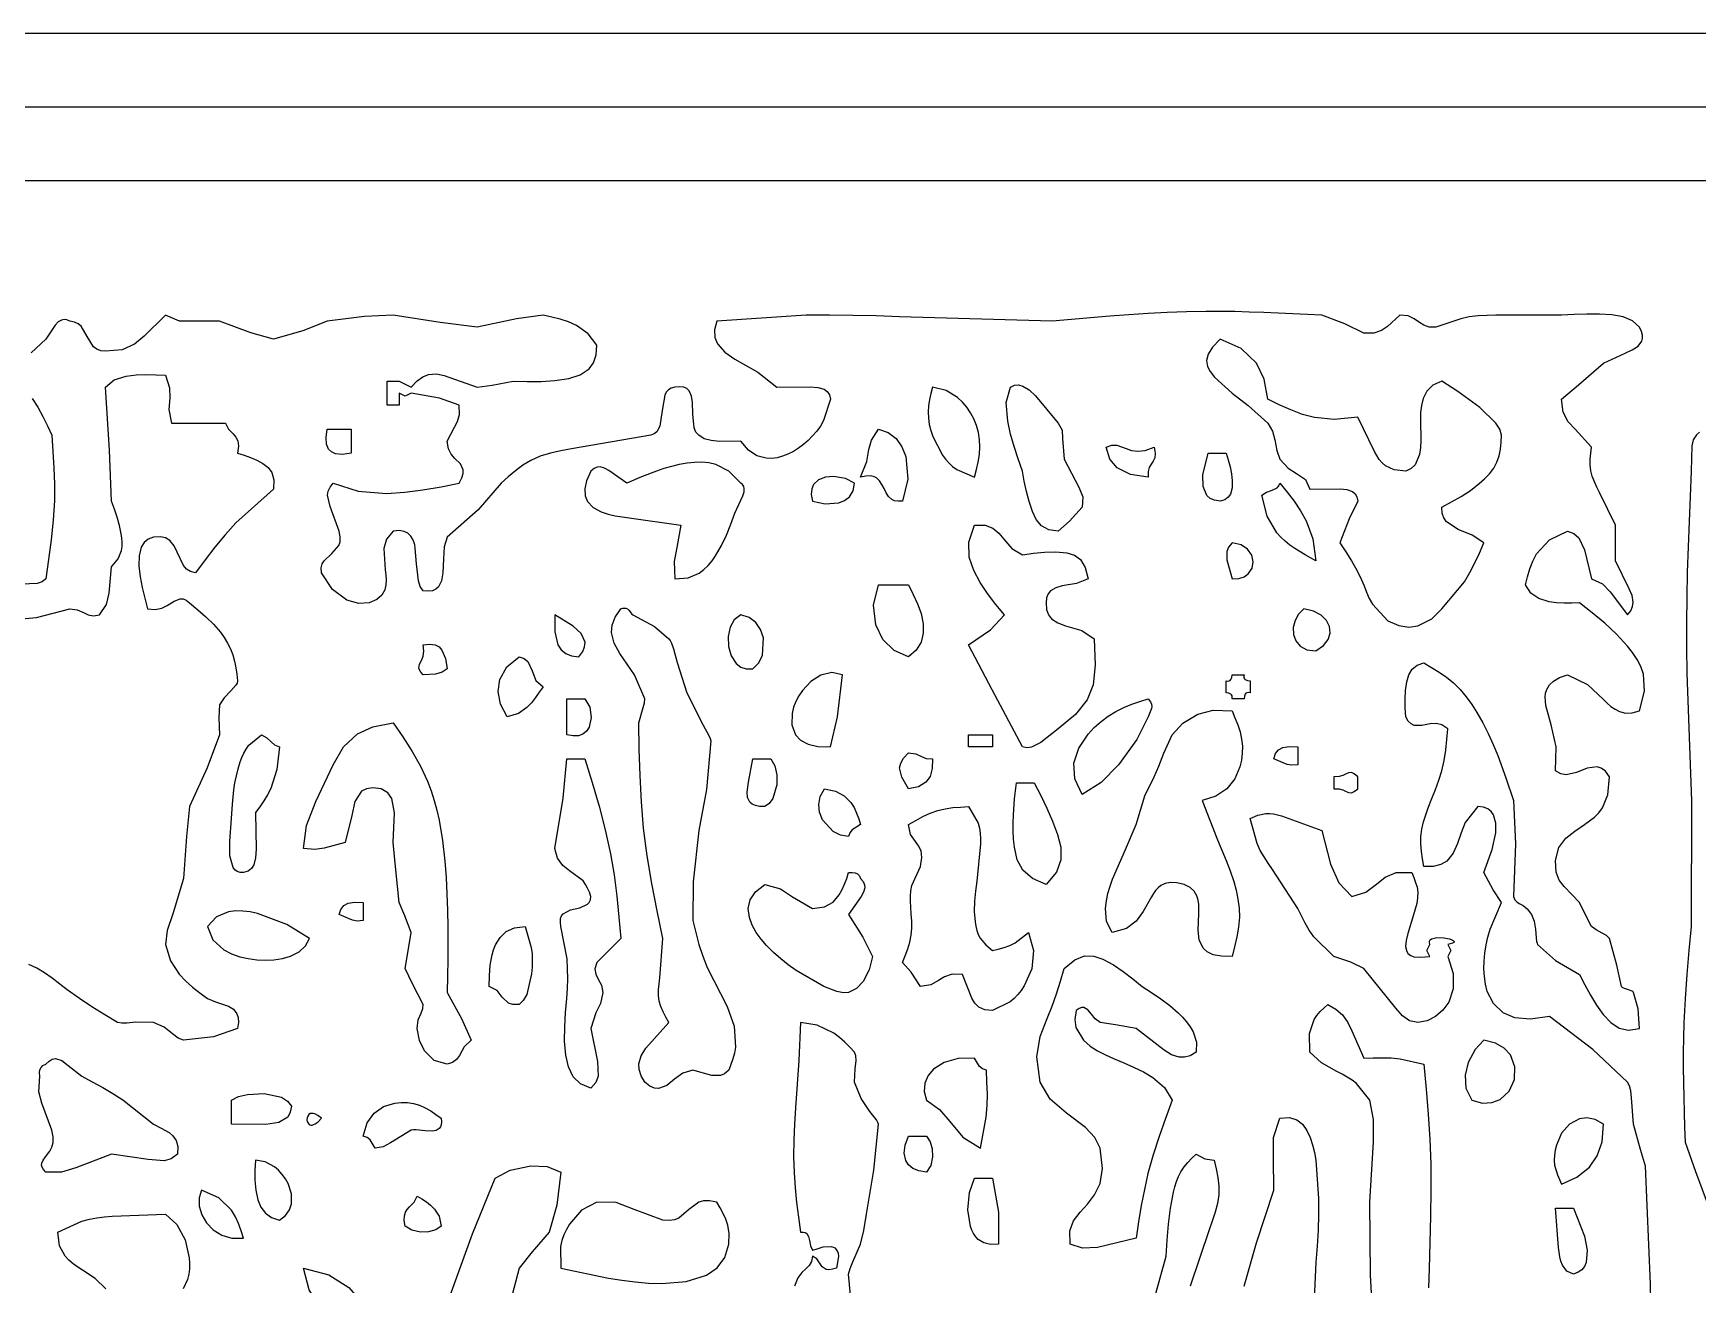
# Model space of a CAD drawing. Extents: x -1323 to 1705, y -706 to 926.
# Drawn here: x 418.83 to 463.99, y 36.72 to 70.67 of the extents above; entities that cross this region are included whole.
import ezdxf

# ---------------------------------------------------------------- set-up
doc = ezdxf.new("R2010")
doc.units = 0
doc.layers.add('CAMADA_1', color=7, linetype='CONTINUOUS')

msp = doc.modelspace()

# ---------------------------------------------------------------- linework, layer by layer
at = {"layer": 'CAMADA_1'}
for points in [[(375.5961, 70.6705), (505.5961, 70.6705), (505.5961, 18.6705), (375.5961, 18.6705), (375.5961, 70.6705)], [(503.5961, 20.6704), (503.5961, 68.6705), (377.596, 68.6705), (377.596, 20.6704), (503.5961, 20.6704)], [(501.5961, 22.6705), (501.5961, 66.6704), (379.596, 66.6704), (379.596, 22.6705), (501.5961, 22.6705)], [(454.2836, 56.8425), (454.4439, 56.6014), (454.5985, 56.357), (454.7419, 56.106), (454.8683, 55.8453), (454.9382, 55.6758), (455.0067, 55.5058), (455.0815, 55.3403), (455.1701, 55.184), (455.5842, 54.7291), (455.8865, 54.6018), (456.1581, 54.5631), (456.3992, 54.595), (456.7766, 54.7891), (457.047, 55.0542), (457.6599, 55.7926), (457.8114, 56.0418), (457.9456, 56.3024), (458.0681, 56.5706), (458.1849, 56.8425), (457.8732, 57.0589), (457.4918, 57.2058), (457.1724, 57.4148), (457.1026, 57.521), (457.0592, 57.6538), (457.047, 57.8178), (457.3111, 57.9591), (457.5715, 58.1073), (457.8246, 58.2696), (458.0668, 58.4529), (458.2112, 58.5819), (458.3433, 58.7223), (458.4568, 58.8743), (458.5452, 59.0384), (458.6036, 59.2106), (458.6393, 59.3916), (458.6598, 59.5786), (458.6727, 59.7685), (458.6209, 59.9278), (458.5155, 60.0939), (458.0811, 60.5204), (457.4874, 60.9491), (457.047, 61.2315), (456.8066, 61.1237), (456.6431, 60.9625), (456.5424, 60.7582), (456.4949, 60.5743), (456.4722, 60.3847), (456.4668, 60.1919), (456.4718, 59.998), (456.4797, 59.8077), (456.4829, 59.6188), (456.4739, 59.4311), (456.445, 59.2449), (456.3261, 58.963), (456.219, 58.8617), (456.0719, 58.7931), (455.7594, 58.8262), (455.5247, 58.937), (455.4328, 59.0174), (455.3531, 59.1111), (455.2827, 59.2139), (455.2185, 59.3217), (454.7713, 60.2561), (454.1316, 60.1936), (453.5928, 60.2455), (453.2671, 60.3327), (452.9506, 60.4519), (452.6402, 60.5925), (452.3329, 60.7437), (452.2321, 61.2867), (452.0221, 61.7204), (451.6055, 62.1231), (451.0324, 62.3694), (450.8296, 62.1535), (450.709, 61.9645), (450.6643, 61.7939), (450.689, 61.6326), (450.7634, 61.4916), (450.8823, 61.3451), (451.3574, 60.9064), (451.797, 60.5712), (452.3329, 60.0937), (452.4553, 59.8773), (452.5192, 59.6424), (452.5715, 59.353), (452.658, 59.1182), (452.8811, 58.8731), (453.1076, 58.7235), (453.3479, 58.5631), (453.4707, 58.3054), (454.2917, 58.3135), (454.4735, 58.292), (454.6219, 58.2373), (454.6966, 58.1764), (454.7476, 58.092), (454.7713, 57.9803), (454.5385, 57.4978), (454.2836, 56.8425)], [(444.3673, 58.6306), (444.4206, 58.8343), (444.4673, 59.0385), (444.501, 59.2437), (444.5152, 59.4503), (444.5061, 59.6447), (444.4751, 59.838), (444.423, 60.0278), (444.3507, 60.2112), (444.2654, 60.3747), (444.1633, 60.5277), (444.0448, 60.6674), (443.91, 60.7913), (443.5975, 60.9756), (443.2295, 61.069), (443.1877, 60.9024), (443.1509, 60.7356), (443.124, 60.568), (443.1118, 60.3994), (443.1182, 60.2292), (443.1425, 60.0595), (443.1824, 59.8919), (443.2359, 59.7282), (443.5009, 59.2247), (443.5847, 59.1156), (443.6767, 59.0134), (443.7772, 58.9208), (443.8862, 58.8404), (444.3673, 58.6306)], [(445.3428, 61.069), (445.4532, 61.122), (445.5657, 61.1303), (445.6793, 61.1001), (445.8508, 60.9958), (446.021, 60.839), (446.6434, 60.0937), (446.7445, 59.9057), (446.7583, 59.674), (446.8056, 59.1182), (447.2, 58.3547), (447.3131, 58.0925), (447.2934, 57.8178), (446.9482, 57.4348), (446.6434, 57.1675), (446.3822, 57.1964), (446.1869, 57.3048), (446.0446, 57.4776), (445.9418, 57.7004), (445.853, 57.9675), (445.7816, 58.2399), (445.7218, 58.5156), (445.6678, 58.7931), (445.5551, 59.1248), (445.4478, 59.4589), (445.3511, 59.7976), (445.2702, 60.1432), (445.2281, 60.6551), (445.3428, 61.069)], [(427.4612, 59.9309), (427.4612, 59.2809), (427.2232, 59.2467), (427.0358, 59.2632), (426.9241, 59.3116), (426.8437, 59.3914), (426.7886, 59.5269), (426.7777, 59.7068), (426.8111, 59.9309), (427.4612, 59.9309)], [(441.2787, 58.6306), (441.4473, 59.0518), (441.5009, 59.3801), (441.5745, 59.6331), (441.7665, 59.9309), (442.0297, 59.843), (442.2403, 59.6792), (442.3983, 59.4551), (442.5044, 59.1865), (442.5621, 58.5784), (442.4166, 57.9803), (442.2989, 57.9744), (442.2029, 57.9901), (442.1255, 58.0243), (442.0363, 58.1027), (441.9699, 58.2039), (441.915, 58.3168), (441.8599, 58.4301), (441.794, 58.5323), (441.7068, 58.6115), (441.6304, 58.6468), (441.5357, 58.664), (441.4196, 58.6597), (441.2787, 58.6306)], [(449.0817, 58.6306), (448.6058, 58.7008), (448.2377, 58.8788), (448.0422, 59.1124), (447.9439, 59.4434), (448.0965, 59.4964), (448.2311, 59.494), (448.4881, 59.4039), (448.6313, 59.3561), (448.7981, 59.3335), (448.9988, 59.3557), (449.244, 59.4434), (449.2738, 59.2771), (449.2603, 59.1542), (449.2188, 59.0592), (449.1645, 58.9769), (449.1106, 58.8876), (449.0773, 58.7781), (449.0817, 58.6306)], [(451.0324, 57.9803), (450.8823, 58.0007), (450.7649, 58.0522), (450.6769, 58.1302), (450.571, 58.3793), (450.5639, 58.6884), (450.7073, 59.2809), (451.1951, 59.2809), (451.2516, 59.0951), (451.3024, 58.9084), (451.342, 58.7202), (451.3647, 58.5297), (451.3607, 58.3365), (451.3126, 58.1707), (451.2495, 58.0827), (451.1575, 58.0177), (451.0324, 57.9803)], [(438.0275, 58.4681), (437.7084, 58.7896), (437.3543, 58.9701), (437.1637, 59.0136), (436.9681, 59.0308), (436.7704, 59.0266), (436.5734, 59.0059), (436.36, 58.9692), (436.1502, 58.9203), (435.9435, 58.8609), (435.7395, 58.7928), (435.3372, 58.6374), (434.939, 58.4681), (434.4514, 58.8098), (434.3323, 58.8768), (434.2121, 58.9063), (434.1308, 58.8977), (434.0481, 58.8615), (433.9636, 58.7931), (433.8457, 58.5314), (433.7948, 58.3091), (433.8042, 58.1228), (433.8675, 57.9686), (434.022, 57.8087), (434.2433, 57.6903), (434.4274, 57.6279), (434.6168, 57.5827), (434.8096, 57.5489), (435.0038, 57.521), (436.402, 57.33), (436.296, 56.7207), (436.2205, 56.3409), (436.2393, 55.867), (436.5978, 55.894), (436.896, 56.0231), (437.0263, 56.1212), (437.1432, 56.2352), (437.2483, 56.3613), (437.343, 56.4957), (437.5033, 56.7712), (437.638, 57.0591), (437.7557, 57.3551), (437.8648, 57.6552), (438.0866, 58.1224), (438.1169, 58.2268), (438.1221, 58.321), (438.1079, 58.3768), (438.0771, 58.426), (438.0275, 58.4681)], [(439.9783, 57.9803), (440.3202, 57.9066), (440.6848, 57.9286), (440.8471, 57.9916), (440.9806, 58.0982), (441.0742, 58.2549), (441.116, 58.4681), (440.8673, 58.5957), (440.5453, 58.6469), (440.3298, 58.6277), (440.1415, 58.558), (440.0043, 58.4313), (439.9528, 58.3118), (439.9418, 58.1622), (439.9783, 57.9803)], [(452.658, 58.4681), (452.8527, 58.2236), (453.0405, 57.9748), (453.2143, 57.7175), (453.367, 57.4473), (453.5535, 56.9543), (453.6334, 56.3547), (453.3422, 56.5175), (453.0617, 56.6915), (452.929, 56.7863), (452.803, 56.8882), (452.6851, 56.9985), (452.5767, 57.1187), (452.3115, 57.5688), (452.1702, 58.1428), (452.2959, 58.2205), (452.4474, 58.2721), (452.5823, 58.3404), (452.6302, 58.3942), (452.658, 58.4681)], [(445.6678, 51.3154), (444.8483, 52.8625), (444.2049, 54.0788), (444.8011, 54.484), (445.1801, 54.8916), (444.9471, 55.1771), (444.7244, 55.4685), (444.5222, 55.7717), (444.3509, 56.0926), (444.2253, 56.459), (444.2171, 56.8679), (444.3673, 57.33), (444.6551, 57.322), (444.8693, 57.2403), (445.0326, 57.1077), (445.168, 56.9472), (445.3795, 56.6939), (445.6678, 56.5173), (445.9704, 56.5621), (446.2725, 56.5948), (446.5739, 56.6031), (446.874, 56.5748), (447.0797, 56.5163), (447.2456, 56.3913), (447.3714, 56.1811), (447.4561, 55.867), (447.1328, 55.7431), (446.7497, 55.6792), (446.5758, 55.6296), (446.4352, 55.5468), (446.368, 55.4651), (446.3273, 55.3568), (446.3183, 55.2169), (446.3275, 55.0364), (446.3759, 54.8952), (446.4573, 54.7869), (446.627, 54.6723), (446.8351, 54.5957), (447.2795, 54.4713), (447.6185, 54.2413), (447.647, 53.5255), (447.5863, 52.9933), (447.4297, 52.5875), (447.1132, 52.1938), (446.6434, 51.8029), (446.1719, 51.4261), (445.916, 51.301), (445.79, 51.2862), (445.6678, 51.3154)], [(451.3574, 56.8425), (451.2639, 56.7289), (451.2161, 56.6154), (451.2193, 56.3833), (451.3574, 55.867), (451.5388, 55.8792), (451.6853, 55.9268), (451.7974, 56.0029), (451.9024, 56.1553), (451.9334, 56.3334), (451.8924, 56.5142), (451.7813, 56.6746), (451.6024, 56.7917), (451.3574, 56.8425)], [(442.5793, 53.7537), (442.188, 53.9241), (441.8872, 54.2245), (441.6943, 54.6183), (441.6291, 55.1522), (441.7665, 55.7044), (442.5793, 55.7044), (442.7098, 55.4487), (442.8276, 55.1901), (442.92, 54.9257), (442.9742, 54.6526), (442.9773, 54.392), (442.92, 54.1495), (442.791, 53.934), (442.5793, 53.7537)], [(433.6385, 53.7537), (433.7402, 53.8966), (433.7926, 54.028), (433.8023, 54.149), (433.6995, 54.3871), (433.4822, 54.5845), (432.9881, 54.8916), (432.9796, 54.4362), (433.0677, 54.0772), (433.1562, 53.9421), (433.2786, 53.841), (433.4383, 53.7771), (433.6385, 53.7537)], [(436.7271, 42.5371), (436.4528, 42.4632), (436.2266, 42.2965), (436.0179, 42.1258), (435.7959, 42.0402), (435.6851, 42.0528), (435.5628, 42.1074), (435.4265, 42.212), (435.3221, 42.3899), (435.2707, 42.5567), (435.2648, 42.7134), (435.3261, 42.9319), (435.4496, 43.1335), (436.0769, 43.8377), (435.9948, 43.9783), (435.9193, 44.1204), (435.8571, 44.2652), (435.815, 44.4143), (435.7972, 44.5681), (435.7987, 44.7257), (435.8122, 44.8855), (435.8304, 45.0459), (435.9142, 46.1134), (435.7608, 46.8589), (435.6167, 47.6055), (435.4912, 48.354), (435.3934, 49.1057), (435.3323, 49.8175), (435.2959, 50.5321), (435.2759, 51.2484), (435.2641, 51.9656), (435.3773, 52.3777), (435.4185, 52.5094), (435.4265, 52.6158), (435.1458, 53.2646), (434.7432, 53.8407), (434.5902, 54.1232), (434.5197, 54.4138), (434.5371, 54.6163), (434.6189, 54.8289), (434.7763, 55.0542), (434.8283, 55.072), (434.8726, 55.0783), (434.9104, 55.0749), (434.9568, 55.0555), (434.9932, 55.0238), (435.0548, 54.9384), (435.0771, 54.9104), (435.1014, 54.8916), (435.689, 54.573), (436.0769, 54.2413), (436.1114, 54.1927), (436.1456, 54.1212), (436.2002, 53.9683), (436.307, 53.5988), (436.5647, 52.7785), (437.0065, 51.8999), (437.1603, 51.62), (437.1966, 51.5392), (437.2148, 51.4779), (437.0976, 50.1572), (436.8898, 49.0395), (436.7334, 47.6487), (436.7271, 46.6011), (436.807, 46.275), (436.8939, 45.9519), (436.9947, 45.6346), (437.1165, 45.3261), (437.6624, 44.2703), (437.8525, 43.7325), (437.8884, 43.1651), (437.8593, 43.005), (437.8154, 42.8476), (437.7615, 42.6919), (437.7026, 42.5371), (437.589, 42.4436), (437.4753, 42.3958), (437.2434, 42.3989), (436.7271, 42.5371)], [(438.3526, 53.4285), (438.5177, 53.5938), (438.6194, 53.8021), (438.6417, 54.2722), (438.5669, 54.4956), (438.4381, 54.6861), (438.2576, 54.8244), (438.0275, 54.8916), (437.8511, 54.7621), (437.7372, 54.555), (437.686, 54.3013), (437.6967, 54.0322), (437.7691, 53.7793), (437.9028, 53.5734), (438.0259, 53.4779), (438.1758, 53.4265), (438.3526, 53.4285)], [(453.6334, 53.9163), (453.8394, 54.0579), (453.9674, 54.2221), (454.0209, 54.3977), (454.0041, 54.5734), (453.9205, 54.7382), (453.7741, 54.8806), (453.5687, 54.9897), (453.308, 55.0542), (453.1627, 54.9152), (453.0659, 54.7425), (453.0198, 54.5522), (453.0268, 54.361), (453.0894, 54.1853), (453.2098, 54.0416), (453.3904, 53.9465), (453.6334, 53.9163)], [(429.4118, 53.2661), (429.3496, 53.3372), (429.3125, 53.3979), (429.2966, 53.451), (429.3162, 53.558), (429.3738, 53.6755), (429.4095, 53.7766), (429.4269, 53.9078), (429.4118, 54.0788), (429.5941, 54.0984), (429.7357, 54.0774), (429.8425, 54.0216), (429.9206, 53.9371), (430.0137, 53.7051), (430.0623, 53.4285), (429.9227, 53.3404), (429.749, 53.2867), (429.4118, 53.2661)], [(431.6879, 52.1282), (431.5126, 52.4659), (431.4498, 52.8096), (431.4957, 53.1397), (431.6843, 53.4853), (432.0129, 53.7537), (432.1522, 53.7102), (432.2492, 53.6244), (432.3681, 53.3775), (432.4718, 53.1156), (432.663, 52.941), (432.5629, 52.7925), (432.4589, 52.6473), (432.3469, 52.5085), (432.2231, 52.3794), (431.9943, 52.2149), (431.6879, 52.1282)], [(440.4659, 51.3154), (440.6566, 52.1262), (440.791, 53.2661), (440.4967, 53.3298), (440.2048, 53.2607), (439.9332, 53.0868), (439.7001, 52.8366), (439.6051, 52.695), (439.5253, 52.5441), (439.4634, 52.3855), (439.4219, 52.2208), (439.413, 51.9122), (439.5148, 51.6408), (439.6532, 51.4946), (439.8543, 51.386), (440.1235, 51.3235), (440.4659, 51.3154)], [(451.1951, 53.1035), (451.2414, 53.0979), (451.2774, 53.1023), (451.3047, 53.1156), (451.3246, 53.1364), (451.3476, 53.1945), (451.3574, 53.2661), (451.6825, 53.2661), (451.6769, 53.2197), (451.6814, 53.1836), (451.6947, 53.1563), (451.7155, 53.1364), (451.7737, 53.1134), (451.8452, 53.1035), (451.8452, 52.7785), (451.7989, 52.7841), (451.7628, 52.7796), (451.7355, 52.7662), (451.7156, 52.7455), (451.6925, 52.6872), (451.6825, 52.6158), (451.3574, 52.6158), (451.363, 52.662), (451.3585, 52.6983), (451.3452, 52.7256), (451.3245, 52.7455), (451.2663, 52.7686), (451.1951, 52.7785), (451.1951, 53.1035)], [(433.3135, 51.6404), (433.3135, 52.6158), (433.8008, 52.6158), (433.9304, 52.3877), (433.9714, 52.1078), (433.9119, 51.8416), (433.8407, 51.734), (433.7397, 51.6544), (433.6237, 51.6135), (433.482, 51.607), (433.3135, 51.6404)], [(449.0817, 52.6158), (449.1426, 52.5361), (449.1748, 52.4696), (449.1835, 52.4107), (449.1739, 52.3539), (449.0817, 52.1282), (448.7782, 51.5151), (448.2806, 50.8275), (447.8041, 50.3482), (447.2934, 50.0149), (447.0892, 50.4444), (447.0685, 50.8702), (447.2006, 51.2793), (447.455, 51.6585), (447.621, 51.8386), (447.8031, 52.0026), (447.9993, 52.1487), (448.2076, 52.2752), (448.4179, 52.3778), (448.6353, 52.4655), (448.8573, 52.5431), (449.0817, 52.6158)], [(430.0623, 42.6998), (429.7071, 42.8035), (429.444, 43.0658), (429.3107, 43.3496), (429.2495, 43.675), (429.2779, 43.9046), (429.3545, 44.0898), (429.405, 44.2135), (429.4118, 44.3254), (429.1183, 44.8796), (428.9241, 45.3005), (429.0117, 45.8365), (429.0868, 46.2761), (428.9103, 46.7303), (428.7617, 47.0889), (428.6653, 47.9711), (428.599, 48.7144), (428.6334, 49.5196), (428.5604, 49.9107), (428.4511, 50.0651), (428.2739, 50.1773), (428.0467, 50.2013), (427.8696, 50.1753), (427.7355, 50.1063), (427.5543, 49.8303), (427.4746, 49.4528), (427.2984, 48.7144), (426.7221, 48.5627), (426.4703, 48.5282), (426.1606, 48.5517), (426.2479, 49.18), (426.499, 49.8303), (426.9734, 50.8276), (427.2481, 51.3151), (427.631, 51.6687), (428.0478, 51.8557), (428.599, 51.9656), (428.8592, 51.5799), (429.1086, 51.1895), (429.3365, 50.7899), (429.5321, 50.3765), (429.6301, 50.1203), (429.714, 49.8583), (429.7851, 49.5915), (429.8448, 49.3206), (429.9353, 48.7705), (429.9965, 48.2148), (430.0311, 47.767), (430.0552, 47.3202), (430.0702, 46.8741), (430.0776, 46.4286), (430.0791, 45.9836), (430.076, 45.539), (430.0699, 45.0946), (430.0623, 44.6504), (430.4482, 43.944), (430.7124, 43.3499), (430.5278, 43.1702), (430.3938, 42.9402), (430.3127, 42.8306), (430.2066, 42.7461), (430.0623, 42.6998)], [(450.0568, 47.5764), (449.8552, 47.626), (449.6864, 47.6352), (449.5456, 47.6089), (449.4282, 47.5519), (449.3501, 47.4898), (449.2821, 47.4158), (449.222, 47.3335), (449.1681, 47.2467), (448.9465, 46.8437), (448.757, 46.5863), (448.4896, 46.3839), (448.1062, 46.2761), (447.9549, 46.5746), (447.924, 46.9263), (447.9474, 47.1309), (447.9898, 47.3313), (448.0471, 47.5279), (448.1155, 47.7209), (448.4649, 48.5246), (448.7567, 49.202), (448.9953, 49.9849), (449.244, 50.5026), (449.3685, 50.7896), (449.5077, 51.1434), (449.7318, 51.6404), (450.0197, 51.9582), (450.4308, 52.2027), (450.8487, 52.3032), (451.3574, 52.2907), (451.4376, 52.1016), (451.5117, 51.911), (451.5737, 51.7174), (451.6175, 51.5194), (451.6373, 51.3323), (451.6365, 51.1432), (451.615, 50.955), (451.5728, 50.7708), (451.4343, 50.4449), (451.2172, 50.1725), (450.921, 49.9697), (450.5446, 49.8523), (450.9595, 48.7896), (451.0778, 48.5103), (451.1952, 48.2306), (451.3057, 47.9478), (451.4034, 47.6593), (451.4687, 47.421), (451.5182, 47.179), (451.5482, 46.9351), (451.5553, 46.6911), (451.5342, 46.4229), (451.4888, 46.1564), (451.4271, 45.8908), (451.3574, 45.6258), (451.0707, 45.6307), (450.8494, 45.6728), (450.6853, 45.7477), (450.5702, 45.8504), (450.4649, 46.0733), (450.4366, 46.34), (450.455, 46.7948), (450.4577, 46.9161), (450.4527, 47.0369), (450.4355, 47.1551), (450.4011, 47.2686), (450.3294, 47.3958), (450.2174, 47.5), (450.0568, 47.5764)], [(424.86, 49.5273), (424.8777, 48.5344), (424.8641, 48.3041), (424.8127, 48.1117), (424.7499, 48.0119), (424.6588, 47.9404), (424.5351, 47.9016), (424.4424, 47.9056), (424.3657, 47.9314), (424.3036, 47.9772), (424.2546, 48.0405), (424.1693, 48.3529), (424.1673, 48.7547), (424.21, 49.3646), (424.2365, 49.7557), (424.2762, 50.1447), (424.3051, 50.3377), (424.3423, 50.5294), (424.3894, 50.7194), (424.448, 50.9075), (424.493, 51.0273), (424.5455, 51.1434), (424.6076, 51.2531), (424.6813, 51.3536), (425.0227, 51.6404), (425.1697, 51.5598), (425.2837, 51.4462), (425.3811, 51.3648), (425.5105, 51.3154), (425.4453, 50.6977), (425.2796, 50.1807), (425.1896, 50.0094), (425.0868, 49.8449), (424.9755, 49.685), (424.86, 49.5273)], [(444.2049, 51.3154), (444.2049, 51.6404), (444.855, 51.6404), (444.855, 51.3154), (444.2049, 51.3154)], [(442.5793, 51.1528), (442.7785, 51.1246), (442.9302, 51.0487), (443.0585, 50.9981), (443.2295, 50.9901), (443.2246, 50.7221), (443.1638, 50.5098), (443.0492, 50.3513), (442.8482, 50.2303), (442.5793, 50.1773), (442.4012, 50.493), (442.3388, 50.7461), (442.3671, 50.8727), (442.4452, 51.0055), (442.5793, 51.1528)], [(452.4952, 50.9901), (452.5378, 51.1298), (452.6197, 51.2301), (452.7381, 51.2937), (452.9207, 51.3257), (453.1458, 51.3154), (453.1458, 50.8276), (452.979, 50.8126), (452.8496, 50.835), (452.7427, 50.88), (452.4952, 50.9901)], [(432.9881, 48.5517), (433.2084, 49.9175), (433.3135, 50.9901), (433.8008, 50.9901), (433.9973, 50.3487), (434.1846, 49.7055), (434.3534, 49.0587), (434.4945, 48.4065), (434.5891, 47.8379), (434.663, 47.2653), (434.7231, 46.69), (434.7763, 46.1134), (434.4151, 45.7463), (434.1263, 45.4632), (434.0728, 45.2901), (434.097, 45.1439), (434.1637, 45.0092), (434.2495, 44.8446), (434.2886, 44.6504), (434.2255, 44.3462), (434.0993, 44.0916), (433.9636, 43.675), (434.1367, 42.7797), (434.1632, 42.3795), (434.1004, 42.2038), (433.9636, 42.0493), (433.6783, 42.1655), (433.4785, 42.3628), (433.3505, 42.6277), (433.2807, 42.9464), (433.2482, 43.3295), (433.2506, 43.7145), (433.2763, 44.1007), (433.3135, 44.4877), (433.3262, 44.7563), (433.3338, 45.0243), (433.3315, 45.2915), (433.3142, 45.5573), (433.1508, 46.4386), (433.134, 46.557), (433.1402, 46.6523), (433.1665, 46.7277), (433.2098, 46.786), (433.4119, 46.8887), (433.6589, 46.9464), (433.8699, 47.0402), (433.9181, 47.0936), (433.9503, 47.163), (433.9636, 47.2514), (433.9211, 47.3665), (433.8743, 47.4779), (433.8187, 47.5819), (433.7501, 47.675), (433.3842, 47.9463), (433.1997, 48.0957), (433.0579, 48.2878), (432.9881, 48.5517)], [(438.6777, 49.6898), (438.5367, 49.6951), (438.4244, 49.7186), (438.3379, 49.7588), (438.2749, 49.8136), (438.2138, 49.9342), (438.198, 50.0833), (438.2341, 50.3554), (438.3526, 50.9901), (438.8404, 50.9901), (438.9523, 50.7985), (439.0065, 50.549), (439.0046, 50.2777), (438.8999, 49.9077), (438.8031, 49.7722), (438.6777, 49.6898)], [(454.7713, 50.1773), (454.7713, 50.5026), (454.6688, 50.5797), (454.5958, 50.6147), (454.516, 50.6102), (454.4364, 50.5675), (454.3642, 50.5345), (454.263, 50.5095), (454.1209, 50.5026), (454.1209, 50.1773), (454.263, 50.1704), (454.3642, 50.1455), (454.4364, 50.1124), (454.516, 50.0697), (454.5958, 50.0652), (454.6688, 50.1002), (454.7713, 50.1773)], [(440.3032, 50.1773), (440.6026, 50.1126), (440.838, 49.9839), (441.0186, 49.8003), (441.1046, 49.6634), (441.1726, 49.5157), (441.2287, 49.3607), (441.2787, 49.202), (441.0541, 49.0625), (440.9913, 48.9823), (440.9538, 48.877), (440.7356, 48.9178), (440.5389, 49.0148), (440.2455, 49.3348), (440.1663, 49.5362), (440.1436, 49.7511), (440.1864, 49.9683), (440.3032, 50.1773)], [(446.3183, 47.5764), (445.9406, 47.737), (445.6851, 47.9632), (445.53, 48.2484), (445.4537, 48.5866), (445.4302, 48.8045), (445.4186, 49.0229), (445.4174, 49.2418), (445.4247, 49.461), (445.4583, 49.9002), (445.5055, 50.3401), (445.9928, 50.3401), (446.1662, 49.9941), (446.3333, 49.6455), (446.4878, 49.2916), (446.6233, 48.9297), (446.7131, 48.5877), (446.7131, 48.2487), (446.5919, 47.9118), (446.3183, 47.5764)], [(444.855, 44.1628), (444.647, 44.1783), (444.4918, 44.2464), (444.378, 44.3562), (444.2947, 44.4964), (444.0422, 45.1383), (443.7616, 45.1458), (443.5581, 45.076), (443.391, 44.97), (443.1845, 44.8545), (442.9044, 44.8128), (442.6549, 45.2007), (442.4166, 45.4632), (442.4907, 45.6457), (442.5588, 45.8289), (442.6146, 46.0138), (442.652, 46.2011), (442.6671, 46.3898), (442.6654, 46.5811), (442.6541, 46.7743), (442.6406, 46.9691), (442.6335, 47.1161), (442.6332, 47.2623), (442.644, 47.4063), (442.6698, 47.5468), (442.9044, 48.0641), (442.944, 48.3086), (442.9203, 48.4898), (442.8542, 48.6286), (442.7662, 48.7454), (442.6339, 48.9348), (442.5793, 49.202), (442.7737, 49.3153), (442.9701, 49.4219), (443.1704, 49.5151), (443.3767, 49.5881), (443.5776, 49.6344), (443.7838, 49.6628), (443.9935, 49.6793), (444.2049, 49.6898), (444.4654, 49.2449), (444.5023, 49.1094), (444.5225, 48.9685), (444.5301, 48.8245), (444.5293, 48.6796), (444.4312, 47.6706), (444.3963, 47.397), (444.3707, 47.122), (444.3634, 46.8454), (444.3836, 46.5671), (444.4031, 46.4485), (444.4315, 46.3324), (444.4714, 46.2217), (444.5251, 46.119), (444.674, 45.9428), (444.855, 45.7883), (445.0163, 45.8256), (445.1746, 45.8683), (445.3271, 45.9219), (445.4708, 45.9919), (445.8305, 46.2761), (445.9721, 45.7881), (445.9218, 45.288), (445.7183, 44.8252), (445.6375, 44.7034), (445.5468, 44.5889), (445.4459, 44.4847), (445.3345, 44.3939), (444.855, 44.1628)], [(456.397, 43.8377), (456.1722, 43.8804), (455.9791, 44.0141), (455.8001, 44.2192), (454.9337, 45.3005), (454.5804, 45.4667), (454.1209, 45.6258), (453.5787, 46.1598), (453.4534, 46.3383), (453.3427, 46.528), (453.2418, 46.7252), (453.1458, 46.9262), (452.4529, 47.9812), (452.3375, 48.1523), (452.226, 48.3253), (452.1238, 48.5025), (452.0362, 48.686), (451.8452, 49.3646), (452.0557, 49.4563), (452.2702, 49.5079), (452.3774, 49.5079), (452.4857, 49.4932), (452.5942, 49.4683), (452.7023, 49.4374), (453.7958, 49.0395), (454.028, 48.1273), (454.2556, 47.6266), (454.6086, 47.2514), (454.9905, 47.3702), (455.2742, 47.5871), (455.5122, 47.774), (455.8119, 47.8991), (456.2342, 47.9016), (456.2896, 47.7688), (456.339, 47.6356), (456.3766, 47.5014), (456.3964, 47.3658), (456.3929, 47.2135), (456.3675, 47.0603), (456.3275, 46.9073), (456.2803, 46.7559), (456.1236, 46.2469), (456.0805, 46.0584), (456.0681, 45.8948), (456.0977, 45.7618), (456.1401, 45.6996), (456.204, 45.6516), (456.2916, 45.619), (456.4731, 45.6016), (456.7219, 45.6258), (456.6406, 45.7883), (456.7219, 45.9508), (456.7105, 46), (456.7152, 46.041), (456.7346, 46.0742), (456.7661, 46.1002), (456.9149, 46.1403), (457.1023, 46.1347), (457.2557, 46.1034), (457.3224, 46.0789), (457.3537, 46.0618), (457.3745, 46.0439), (457.3801, 46.0353), (457.3827, 46.0267), (457.3823, 46.0183), (457.3786, 46.0099), (457.3716, 46.0017), (457.3575, 45.9914), (457.3373, 45.9815), (457.2097, 45.9508), (457.2911, 45.7883), (457.2097, 45.6258), (457.361, 45.166), (457.3606, 44.7468), (457.2364, 44.3862), (457.0786, 44.1651), (456.8782, 43.9949), (456.6471, 43.8832), (456.397, 43.8377)], [(438.6777, 47.5764), (439.1077, 47.4601), (439.4329, 47.2391), (439.9783, 46.9262), (440.2981, 46.9705), (440.5318, 47.101), (440.6996, 47.2974), (440.78, 47.4395), (440.846, 47.5893), (440.9023, 47.7442), (440.9538, 47.9016), (441.0504, 47.9074), (441.1296, 47.8954), (441.1921, 47.8668), (441.2456, 47.8131), (441.2787, 47.7389), (441.3473, 47.6545), (441.3835, 47.5718), (441.392, 47.4905), (441.3624, 47.3703), (441.2954, 47.2512), (440.9538, 46.7637), (441.343, 46.1518), (441.6038, 45.6258), (441.5151, 45.2591), (441.3454, 44.9443), (441.1656, 44.7594), (440.9538, 44.6504), (440.817, 44.642), (440.6346, 44.6773), (440.2781, 44.8108), (439.5297, 45.2404), (439.3164, 45.3947), (439.1111, 45.5589), (438.9143, 45.7348), (438.7269, 45.924), (438.5778, 46.0955), (438.4446, 46.2786), (438.336, 46.4742), (438.2608, 46.6833), (438.2316, 46.9295), (438.2841, 47.1639), (438.429, 47.3812), (438.6777, 47.5764)], [(427.1361, 46.7637), (427.1785, 46.9031), (427.2604, 47.0034), (427.3788, 47.0672), (427.5614, 47.0992), (427.7863, 47.0889), (427.7863, 46.6011), (427.6196, 46.5862), (427.4903, 46.6085), (427.3834, 46.6533), (427.1361, 46.7637)], [(426.3233, 46.1134), (425.7096, 46.4897), (424.9126, 46.7911), (424.7186, 46.8318), (424.5225, 46.8563), (424.3258, 46.8592), (424.1301, 46.835), (423.8061, 46.7032), (423.5597, 46.4386), (423.7002, 46.0749), (424.0053, 45.8028), (424.2149, 45.6959), (424.435, 45.6179), (424.6632, 45.5654), (424.8967, 45.535), (425.13, 45.5246), (425.3626, 45.536), (425.5906, 45.5726), (425.8107, 45.6377), (426.0471, 45.7547), (426.2232, 45.9132), (426.3233, 46.1134)], [(431.2002, 44.8128), (431.2095, 45.1046), (431.2326, 45.3922), (431.2536, 45.5331), (431.2833, 45.6714), (431.3233, 45.8065), (431.3754, 45.938), (431.496, 46.1426), (431.6639, 46.2998), (431.8875, 46.4013), (432.1753, 46.4386), (432.3416, 45.8707), (432.3649, 45.6928), (432.373, 45.5128), (432.3682, 45.3318), (432.3528, 45.1509), (432.2198, 44.5939), (432.1281, 44.4349), (432.0129, 44.3254), (431.8472, 44.3223), (431.7246, 44.3621), (431.5589, 44.5215), (431.4171, 44.7047), (431.2002, 44.8128)], [(450.3823, 43.0249), (450.2236, 42.9334), (450.0715, 42.8919), (449.9253, 42.8934), (449.7158, 42.9609), (449.5154, 43.0852), (448.7567, 43.675), (448.1927, 43.7716), (447.7812, 43.8377), (447.6456, 43.9323), (447.5427, 44.0589), (447.449, 44.1749), (447.3403, 44.2372), (447.281, 44.2364), (447.212, 44.2128), (447.1311, 44.1628), (447.0959, 43.9148), (447.1218, 43.6996), (447.327, 43.3504), (447.504, 43.1913), (447.7047, 43.0618), (447.9206, 42.9531), (448.1433, 42.8563), (448.4181, 42.7411), (448.6883, 42.6224), (448.9517, 42.4919), (449.206, 42.3416), (449.5268, 42.0702), (449.7318, 41.7243), (449.5503, 41.2327), (449.3758, 40.7392), (449.2156, 40.2421), (449.0766, 39.7396), (448.9785, 39.3056), (448.896, 38.8677), (448.8238, 38.4272), (448.7567, 37.9853), (447.7108, 37.7262), (447.2987, 37.7109), (446.9683, 37.823), (446.9587, 38.1801), (447.0588, 38.4554), (447.2327, 38.6901), (447.4325, 38.906), (447.628, 39.1538), (447.7773, 39.4652), (447.8413, 39.8765), (447.7812, 40.4238), (447.6384, 40.7182), (447.38, 40.982), (446.862, 41.3767), (446.4243, 41.7565), (446.1556, 42.212), (446.0604, 42.9015), (446.1484, 43.453), (446.3449, 43.9434), (446.4758, 44.2767), (446.5933, 44.6151), (446.7017, 44.9569), (446.8056, 45.3005), (447.0895, 45.5343), (447.3542, 45.6392), (447.6066, 45.6375), (447.8533, 45.5517), (448.1388, 45.3988), (448.4079, 45.2186), (448.6662, 45.0202), (448.919, 44.8128), (449.1737, 44.646), (449.424, 44.4739), (449.6657, 44.2911), (449.8943, 44.0922), (450.0108, 43.9758), (450.1195, 43.852), (450.2176, 43.7195), (450.3024, 43.5772), (450.3963, 43.3027), (450.3823, 43.0249)], [(457.8598, 41.7243), (458.1509, 41.6476), (458.4085, 41.6588), (458.6283, 41.7429), (458.8776, 41.974), (459.0171, 42.2863), (459.0323, 42.63), (458.9085, 42.9551), (458.7414, 43.1368), (458.5017, 43.2733), (458.1849, 43.3499), (457.9544, 43.1004), (457.7662, 42.7472), (457.6813, 42.4035), (457.7011, 42.0523), (457.8598, 41.7243)], [(422.0966, 41.0742), (422.3049, 40.9643), (422.5154, 40.8514), (422.6233, 40.7584), (422.7066, 40.6344), (422.752, 40.4714), (422.7469, 40.2614), (422.5737, 40.1329), (422.3815, 40.0793), (421.9498, 40.1199), (420.9588, 40.2614), (419.9908, 39.892), (419.603, 39.7697), (419.1706, 39.7737), (419.1102, 39.843), (419.0743, 39.9057), (419.0595, 39.963), (419.0629, 40.0167), (419.0999, 40.1025), (419.1635, 40.189), (419.2801, 40.3435), (419.3359, 40.4502), (419.3707, 40.5772), (419.3733, 40.7293), (419.3331, 40.9115), (419.0634, 41.6432), (418.9836, 41.9567), (419.0082, 42.3744), (419.0024, 42.4712), (419.0142, 42.5503), (419.0428, 42.6129), (419.0966, 42.6664), (419.1706, 42.6998), (419.2621, 42.7863), (419.349, 42.836), (419.4321, 42.8537), (419.6094, 42.8022), (419.7813, 42.6686), (420.146, 42.3744), (420.4326, 42.2251), (420.7163, 42.0717), (420.9944, 41.9099), (421.264, 41.7357), (422.0966, 41.0742)], [(444.6926, 42.5371), (444.5873, 42.5749), (444.507, 42.6378), (444.3673, 42.8622), (443.9236, 42.8556), (443.5489, 42.7529), (443.2595, 42.5712), (443.1083, 42.3935), (443.0213, 42.1883), (443.0052, 41.9628), (443.0671, 41.7243), (443.4247, 41.474), (443.7028, 41.1441), (444.0521, 40.7198), (444.53, 40.4238), (444.6908, 41.2643), (444.7146, 41.5803), (444.7184, 41.8982), (444.7088, 42.2173), (444.6926, 42.5371)], [(424.21, 41.7243), (424.3982, 41.8216), (424.6475, 41.8835), (425.0949, 41.9039), (425.5632, 41.804), (425.7339, 41.7013), (425.8356, 41.5616), (425.8042, 41.4011), (425.7391, 41.2636), (425.4918, 41.1164), (425.1437, 41.07), (424.21, 41.0742), (424.21, 41.7243)], [(427.7863, 40.7487), (427.8876, 41.1086), (428.079, 41.3758), (428.3388, 41.5537), (428.6452, 41.6464), (428.8133, 41.6634), (428.9826, 41.66), (429.1494, 41.6356), (429.3101, 41.5901), (429.4665, 41.5217), (429.6152, 41.4362), (429.7587, 41.3392), (429.8996, 41.2365), (429.91, 41.1394), (429.9032, 41.0612), (429.881, 41), (429.8456, 40.9542), (429.7613, 40.9063), (429.6541, 40.8873), (429.4616, 40.8943), (429.2237, 40.9204), (429.1471, 40.9217), (429.0868, 40.9115), (428.5226, 40.5735), (428.3223, 40.4626), (428.1112, 40.4238), (427.9719, 40.6484), (427.8916, 40.7112), (427.7863, 40.7487)], [(426.2581, 41.1964), (426.2668, 41.1465), (426.2873, 41.1027), (426.3196, 41.0698), (426.3634, 41.0525), (426.3989, 41.0521), (426.4392, 41.0622), (426.4844, 41.0843), (426.5611, 41.143), (426.6484, 41.2365), (426.5527, 41.3113), (426.4709, 41.3536), (426.4239, 41.3662), (426.383, 41.368), (426.348, 41.3604), (426.3064, 41.3343), (426.2778, 41.2951), (426.2617, 41.2475), (426.2581, 41.1964)], [(460.2982, 39.4486), (460.7159, 39.6389), (461.0541, 39.9087), (461.2657, 40.2129), (461.3966, 40.5979), (461.4361, 41.0742), (461.2053, 41.201), (460.9856, 41.2479), (460.781, 41.2244), (460.5117, 41.0785), (460.2996, 40.829), (460.1585, 40.5084), (460.1248, 40.3745), (460.1041, 40.2381), (460.0984, 40.1012), (460.1099, 39.9662), (460.1844, 39.7033), (460.2982, 39.4486)], [(443.0671, 39.7737), (442.8578, 39.8061), (442.6954, 39.8727), (442.5777, 39.9691), (442.5025, 40.0909), (442.4641, 40.2858), (442.4916, 40.5085), (442.5793, 40.7487), (443.0671, 40.7487), (443.1683, 40.6003), (443.2231, 40.4056), (443.2314, 40.1923), (443.1815, 39.9543), (443.0671, 39.7737)], [(425.5105, 38.4731), (425.6752, 38.597), (425.7828, 38.747), (425.8388, 38.9158), (425.8369, 39.1886), (425.7474, 39.4634), (425.6757, 39.5934), (425.5889, 39.7144), (425.4883, 39.8246), (425.375, 39.9224), (425.1267, 40.0579), (424.86, 40.0987), (424.8468, 39.825), (424.8454, 39.5536), (424.8678, 39.2866), (424.9259, 39.0264), (425.0096, 38.8256), (425.1313, 38.6628), (425.2964, 38.5435), (425.5105, 38.4731)], [(444.3673, 39.611), (444.855, 39.611), (445.0209, 38.6845), (445.0177, 37.823), (444.8, 37.8093), (444.6193, 37.8537), (444.4734, 37.9478), (444.4035, 38.0221), (444.3454, 38.1069), (444.2982, 38.1993), (444.2609, 38.2961), (444.1889, 38.7545), (444.2325, 39.2254), (444.3673, 39.611)], [(424.5351, 37.9853), (424.4725, 38.1832), (424.4029, 38.3772), (424.3193, 38.5634), (424.2146, 38.7379), (423.8683, 39.0743), (423.3972, 39.2859), (423.3327, 39.0775), (423.3372, 38.8489), (423.4058, 38.6167), (423.5333, 38.3974), (423.7149, 38.2081), (423.9457, 38.0652), (424.2207, 37.9853), (424.5351, 37.9853)], [(428.9241, 38.3104), (428.8962, 38.4658), (428.9012, 38.5882), (428.9321, 38.6849), (428.9813, 38.7631), (429.0419, 38.8299), (429.1655, 38.9568), (429.2495, 39.1232), (429.3756, 39.0462), (429.4983, 38.9651), (429.6138, 38.8755), (429.7188, 38.7734), (429.8461, 38.5789), (429.8996, 38.3104), (429.7509, 38.2092), (429.5563, 38.1544), (429.3429, 38.1462), (429.1048, 38.196), (428.9241, 38.3104)], [(434.1263, 38.9608), (433.7104, 38.7465), (433.3823, 38.3644), (433.2994, 38.2202), (433.2291, 38.0709), (433.1747, 37.9171), (433.1396, 37.7596), (433.1508, 37.1726), (434.4424, 36.8993), (434.8011, 36.8408), (435.1617, 36.795), (435.5234, 36.7653), (435.886, 36.7551), (436.5456, 36.8071), (437.1, 36.9822), (437.3876, 37.1823), (437.5931, 37.4596), (437.7026, 37.823), (437.7171, 38.1051), (437.6767, 38.3338), (437.62, 38.4975), (437.5478, 38.6553), (437.4652, 38.809), (437.3775, 38.9608), (437.1796, 38.9961), (437.0192, 38.9938), (436.8893, 38.9613), (436.6106, 38.7522), (436.3495, 38.5256), (436.2333, 38.4792), (436.0905, 38.4594), (435.9142, 38.4731), (435.1336, 38.757), (434.6507, 38.9485), (434.1263, 38.9608)], [(460.1358, 38.7981), (460.6233, 38.7981), (460.9199, 38.0365), (460.9938, 37.6578), (460.9673, 37.3196), (460.9206, 37.2137), (460.8495, 37.1249), (460.7513, 37.056), (460.6233, 37.0102), (460.4416, 37.0878), (460.3228, 37.2459), (460.2778, 37.3614), (460.2484, 37.4807), (460.2297, 37.6026), (460.2168, 37.7256), (460.1358, 38.7981)], [(426.6484, 36.0347), (426.3187, 36.5853), (426.1606, 37.1726), (426.852, 36.9839), (427.3943, 36.6461), (427.7989, 36.1707), (427.8976, 35.9998), (427.9829, 35.8215), (428.055, 35.6376), (428.1146, 35.4495), (428.2739, 34.5718), (427.8255, 34.6122), (427.476, 34.8133), (427.1964, 35.1271), (426.6484, 36.0347)]]:
    msp.add_lwpolyline(points, close=True, dxfattribs=at)
for points in [[(462.7186, 36.2667), (462.7124, 36.733), (462.5743, 39.936), (462.4434, 40.386), (462.2488, 41.0742), (462.1957, 41.7875), (462.1772, 41.978), (462.1446, 42.1162), (462.0866, 42.212), (461.1432, 43.101), (459.9731, 44), (459.4519, 43.9212), (459.0336, 43.9581), (458.7097, 44.0942), (458.448, 44.3456), (458.2833, 44.6787), (458.2315, 44.8777), (458.2026, 45.0819), (458.1927, 45.2889), (458.1982, 45.4967), (458.2176, 45.7178), (458.2507, 45.9363), (458.2979, 46.1514), (458.3596, 46.3622), (458.6727, 47.0889), (458.4429, 47.4314), (458.1849, 47.9016), (458.4178, 48.5294), (458.5123, 48.9762), (458.5164, 49.2419), (458.455, 49.465), (458.3894, 49.5581), (458.2973, 49.629), (458.1759, 49.674), (458.0225, 49.6898), (457.6808, 49.2592), (457.5699, 48.9804), (457.4779, 48.6899), (457.356, 48.4258), (457.1815, 48.2142), (457.0217, 48.1165), (456.8172, 48.0636), (456.5592, 48.0641), (456.5243, 48.2698), (456.4958, 48.4751), (456.4799, 48.6797), (456.4831, 48.8832), (456.5086, 49.0791), (456.5531, 49.2733), (456.6118, 49.4656), (456.6798, 49.6556), (456.7781, 49.9074), (456.877, 50.1572), (456.9693, 50.4077), (457.0474, 50.6616), (457.1098, 50.9408), (457.1535, 51.2252), (457.1847, 51.5132), (457.2097, 51.8029), (457.0517, 51.9107), (456.8916, 51.9452), (456.7327, 51.9339), (456.5039, 51.8892), (456.2963, 51.8924), (456.2139, 51.9329), (456.1388, 52.0089), (456.0719, 52.1282), (456.0573, 52.368), (456.0512, 52.6068), (456.0621, 52.8435), (456.0983, 53.077), (456.1563, 53.2628), (456.2481, 53.415), (456.3801, 53.5265), (456.5592, 53.5913), (456.771, 53.4674), (456.9788, 53.3389), (457.1784, 53.2008), (457.3659, 53.0484), (457.5466, 52.8691), (457.7114, 52.673), (457.862, 52.464), (458.0004, 52.2463), (458.1611, 51.9631), (458.3074, 51.6734), (458.4414, 51.3783), (458.565, 51.0786), (458.7896, 50.4691), (458.9976, 49.8523), (459.051, 48.6843), (458.9976, 47.2514), (459.0308, 47.1655), (459.0833, 47.1083), (459.1514, 47.065), (459.2545, 47.0067), (459.3685, 46.9164), (459.4854, 46.7637), (459.5527, 46.5814), (459.5864, 46.3649), (459.6074, 46.1344), (459.6206, 46.0322), (459.6324, 45.9836), (459.6482, 45.9508), (460.1324, 45.5171), (460.786, 45.1383), (460.9294, 44.8542), (461.0797, 44.5748), (461.244, 44.305), (461.4293, 44.0495), (461.6318, 43.8328), (461.86, 43.6832), (462.1184, 43.6231), (462.4115, 43.675), (462.38, 44.2071), (462.2488, 44.6504), (462.2407, 44.6619), (462.2274, 44.6725), (462.2096, 44.6825), (462.1147, 44.7176), (462.0085, 44.7536), (461.96, 44.7769), (461.9374, 44.7939), (461.9239, 44.8128), (461.7931, 45.3901), (461.5988, 46.1134), (461.5181, 46.1919), (461.3985, 46.2603), (461.2344, 46.3441), (461.111, 46.4386), (460.9627, 46.7211), (460.786, 47.0889), (460.3653, 47.5232), (460.2304, 47.6941), (460.1478, 47.9154), (460.1358, 48.2267), (460.2262, 48.5768), (460.4094, 48.8304), (460.6553, 49.0283), (460.9218, 49.2034), (461.0592, 49.301), (461.189, 49.4076), (461.3065, 49.5255), (461.407, 49.6571), (461.5561, 50.0114), (461.5988, 50.5026), (461.4897, 50.648), (461.3768, 50.7338), (461.2605, 50.7708), (460.9889, 50.7305), (460.7076, 50.6185), (460.4215, 50.5562), (460.2783, 50.5816), (460.1358, 50.6652), (460.1549, 51.3135), (460.0136, 51.9116), (459.8738, 52.4379), (459.8594, 52.5484), (459.8555, 52.6592), (459.8665, 52.7676), (459.8969, 52.8709), (459.9688, 52.9908), (460.0828, 53.0971), (460.2448, 53.1892), (460.4609, 53.2661), (461.003, 53.0057), (461.4363, 52.5925), (461.5348, 52.4967), (461.6387, 52.4082), (461.7497, 52.3318), (461.8696, 52.2721), (462.0328, 52.2286), (462.2121, 52.2317), (462.4115, 52.2907), (462.549, 52.8222), (462.5167, 53.2838), (462.4459, 53.4894), (462.346, 53.6838), (462.2242, 53.8679), (462.0877, 54.0424), (461.789, 54.3676), (461.4674, 54.6657), (461.1305, 54.9458), (460.786, 55.2169), (460.5768, 55.2092), (460.3684, 55.2076), (460.1616, 55.218), (459.9573, 55.2465), (459.679, 55.3322), (459.4633, 55.4806), (459.3231, 55.7044), (459.377, 55.9256), (459.4391, 56.143), (459.5176, 56.3528), (459.6207, 56.5511), (459.9705, 56.9297), (460.4609, 57.1675), (460.6344, 57.0972), (460.7634, 56.9823), (460.9243, 56.6555), (461.111, 55.867), (461.4089, 55.7356), (461.6173, 55.5147), (462.0866, 54.8916), (462.1769, 55.0041), (462.2265, 55.1194), (462.2411, 55.2371), (462.2101, 55.4173), (462.1331, 55.6013), (461.7615, 56.3547), (461.7651, 56.772), (461.7615, 57.33), (461.3297, 58.2141), (461.2562, 58.3581), (461.1874, 58.5036), (461.13, 58.6514), (461.0906, 58.8025), (461.0737, 58.959), (461.0756, 59.1186), (461.0902, 59.2805), (461.111, 59.4434), (460.6697, 59.9319), (460.4752, 60.1319), (460.3373, 60.3885), (460.2982, 60.7437), (460.7549, 61.1291), (461.4361, 61.7193), (462.0191, 61.9915), (462.214, 62.0805), (462.3726, 62.1854), (462.4731, 62.3161), (462.4945, 62.3942), (462.4933, 62.4825), (462.4666, 62.5821), (462.4115, 62.6946), (462.2241, 62.8739), (461.9705, 62.9795), (461.6657, 63.0291), (461.3256, 63.0505), (460.984, 63.0516), (460.6413, 63.039), (460.2982, 63.0196), (458.5169, 63.0264), (458.275, 63.0183), (458.0341, 63.0026), (457.7955, 62.9742), (457.5607, 62.9283), (456.8846, 62.6946), (456.7015, 62.7022), (456.5597, 62.7512), (456.4419, 62.8243), (456.3, 62.9251), (456.1342, 63.002), (455.9092, 63.0196), (455.571, 62.7142), (455.408, 62.6041), (455.2026, 62.5363), (454.9337, 62.5321), (454.4218, 62.7878), (453.7958, 63.0196), (453.4014, 63.0406), (453.007, 63.0609), (452.6127, 63.0796), (452.2184, 63.0959), (451.8241, 63.1092), (451.4299, 63.1187), (451.0358, 63.1235), (450.6418, 63.123), (450.1213, 63.1132), (449.6009, 63.0941), (449.0807, 63.0669), (448.5605, 63.033), (448.0405, 62.9938), (447.5205, 62.9505), (447.0006, 62.9045), (446.4807, 62.8572), (442.3321, 62.9794), (441.7001, 63.0007), (441.0681, 63.018), (440.4363, 63.0258), (439.8049, 63.0189), (437.3775, 62.8572), (437.3185, 62.6239), (437.3291, 62.4212), (437.3992, 62.2448), (437.5931, 62.0188), (437.8628, 61.8255), (438.4901, 61.4751), (439.0031, 61.069), (439.9103, 61.0823), (440.1167, 61.0651), (440.2873, 61.0122), (440.3743, 60.9502), (440.4352, 60.8621), (440.4659, 60.7437), (440.2716, 60.1628), (440.1873, 60.0164), (440.0878, 59.8784), (439.9761, 59.7487), (439.855, 59.6272), (439.7294, 59.5161), (439.5967, 59.4147), (439.4562, 59.325), (439.3069, 59.2489), (439.165, 59.1941), (439.0179, 59.1554), (438.8681, 59.1361), (438.7183, 59.1397), (438.4675, 59.2069), (438.2346, 59.359), (438.0275, 59.6059), (437.45, 59.6004), (437.2261, 59.6192), (437.0347, 59.6707), (436.8898, 59.7685), (436.8136, 59.8533), (436.7672, 59.9679), (436.7306, 60.341), (436.7207, 60.653), (436.6923, 60.8293), (436.628, 60.97), (436.5664, 61.0303), (436.4833, 61.069), (436.3753, 61.0831), (436.2393, 61.069), (436.1408, 61.0457), (436.0643, 61.0002), (436.0066, 60.936), (435.9648, 60.8559), (435.8953, 60.4378), (435.8353, 60.0101), (435.7476, 59.8538), (435.6789, 59.8008), (435.5892, 59.7685), (433.4351, 59.3983), (433.1477, 59.3439), (432.8639, 59.279), (432.5892, 59.1945), (432.3287, 59.0814), (432.1146, 58.9535), (431.9119, 58.8039), (431.7166, 58.6396), (431.5251, 58.4681), (430.9073, 57.7465), (430.0623, 57.0049), (429.9784, 56.7402), (429.959, 56.4108), (429.9467, 56.0324), (429.9103, 55.8202), (429.8282, 55.6538), (429.7593, 55.5906), (429.6688, 55.549), (429.554, 55.5318), (429.4118, 55.5419), (429.3314, 55.6626), (429.281, 55.8134), (429.2323, 56.2767), (429.1983, 56.6999), (429.1811, 56.7891), (429.1563, 56.8761), (429.1213, 56.958), (429.0732, 57.0321), (428.9948, 57.106), (428.8919, 57.1556), (428.7613, 57.1773), (428.599, 57.1675), (428.4127, 56.9492), (428.3437, 56.6892), (428.3828, 56.1127), (428.3988, 55.9762), (428.4062, 55.8397), (428.398, 55.7055), (428.3674, 55.576), (428.29, 55.4297), (428.1547, 55.3084), (427.949, 55.2169), (427.662, 55.1977), (427.3427, 55.2943), (426.9505, 55.5769), (426.6484, 56.0297), (426.6482, 56.1652), (426.6747, 56.2741), (426.7223, 56.3619), (426.9331, 56.5577), (427.1233, 56.7738), (427.155, 56.8776), (427.1612, 57.0069), (427.1361, 57.1675), (426.8881, 57.8343), (426.8142, 58.1434), (426.834, 58.2488), (426.8853, 58.3567), (426.9734, 58.4681), (427.6506, 58.2466), (428.4127, 58.1867), (428.911, 58.2179), (429.4053, 58.2827), (429.897, 58.3698), (430.3873, 58.4681), (430.4614, 58.6128), (430.497, 58.7304), (430.5002, 58.8261), (430.4197, 58.99), (430.274, 59.1333), (430.1747, 59.2479), (430.0974, 59.3994), (430.0623, 59.6059), (430.2596, 59.9806), (430.3439, 60.1391), (430.3943, 60.3315), (430.3873, 60.5812), (429.8587, 60.768), (429.0868, 60.9064), (428.9241, 60.8251), (428.7617, 60.9064), (428.7617, 60.5812), (428.4367, 60.5812), (428.4367, 61.2315), (428.7617, 61.2315), (428.9241, 61.1501), (429.0868, 61.069), (429.2482, 61.2402), (429.4028, 61.3531), (429.5521, 61.4156), (429.7686, 61.4332), (429.9807, 61.3837), (430.8751, 61.069), (431.287, 61.1231), (431.8502, 61.2315), (432.2313, 61.2213), (432.611, 61.2225), (432.9879, 61.2466), (433.3605, 61.3052), (433.6691, 61.4015), (433.9123, 61.5702), (434.0288, 61.733), (434.102, 61.9432), (434.1263, 62.2069), (433.8885, 62.5202), (433.5743, 62.7451), (433.3572, 62.8415), (433.1309, 62.9141), (432.8985, 62.9708), (432.663, 63.0196), (431.9415, 62.9242), (430.8751, 62.6946), (429.875, 62.8224), (428.599, 63.0196), (427.8239, 62.985), (426.8111, 62.8572), (426.144, 62.6021), (425.3478, 62.3694), (424.7323, 62.5422), (423.8849, 62.8572), (423.1807, 62.8578), (422.7969, 62.8593), (422.4218, 63.0196), (421.8434, 62.4536), (421.5784, 62.2332), (421.2429, 62.0833), (420.7963, 62.0443), (420.6614, 62.0583), (420.5547, 62.1007), (420.4706, 62.1658), (420.2993, 62.4415), (420.1328, 62.7219), (420.0523, 62.7904), (419.9503, 62.8374), (419.8209, 62.8572), (419.7406, 62.8944), (419.6669, 62.9046), (419.5996, 62.892), (419.5086, 62.8381), (419.4283, 62.7538), (419.1706, 62.3694), (418.7801, 61.9989)], [(418.5269, 54.7807), (418.9168, 54.8189), (419.8209, 55.0542), (420.0267, 55.0263), (420.192, 54.9563), (420.3228, 54.897), (420.4639, 54.8663), (420.6337, 54.8916), (420.8226, 55.1739), (420.8882, 55.4801), (420.9588, 56.1922), (421.1385, 56.4149), (421.23, 56.6391), (421.2463, 56.7502), (421.2482, 56.863), (421.2389, 56.9765), (421.2219, 57.0895), (421.1725, 57.3181), (421.109, 57.5417), (421.0362, 57.7618), (420.9588, 57.9803), (420.9007, 59.3642), (420.7963, 61.069), (421.029, 61.2655), (421.3544, 61.3691), (421.6217, 61.4013), (421.8886, 61.4113), (422.1553, 61.4063), (422.4218, 61.394), (422.5263, 61.0554), (422.5358, 60.7845), (422.5151, 60.4667), (422.5843, 60.0937), (424.0475, 60.0937), (424.1313, 59.9271), (424.2549, 59.8003), (424.3291, 59.7152), (424.3828, 59.6097), (424.4021, 59.4696), (424.3727, 59.2809), (424.5516, 59.2224), (424.7283, 59.159), (424.9001, 59.0858), (425.0649, 58.9978), (425.205, 58.8941), (425.3073, 58.7524), (425.3589, 58.5604), (425.3478, 58.3054), (424.3314, 57.3906), (424.0386, 57.068), (423.7617, 56.7303), (423.4955, 56.3825), (423.2346, 56.0297), (423.0947, 56.0658), (422.9874, 56.1346), (422.9053, 56.2287), (422.7379, 56.5894), (422.6529, 56.7687), (422.5341, 56.9141), (422.4241, 56.9801), (422.2807, 57.0129), (422.0966, 57.0049), (421.9479, 56.9494), (421.8378, 56.8568), (421.7622, 56.7323), (421.7041, 56.4976), (421.6997, 56.2211), (421.7307, 55.9261), (421.7854, 55.6339), (421.8558, 55.3436), (421.9341, 55.0542), (422.1438, 55.0369), (422.3181, 55.0742), (422.4651, 55.1443), (422.6518, 55.2627), (422.8225, 55.3311), (422.9003, 55.3262), (422.9827, 55.2902), (423.0721, 55.2169), (423.2966, 55.0324), (423.5152, 54.8422), (423.7219, 54.6405), (423.9108, 54.4217), (424.0144, 54.2779), (424.1069, 54.1265), (424.1859, 53.9683), (424.2493, 53.8043), (424.2962, 53.6335), (424.3294, 53.459), (424.3533, 53.2819), (424.3727, 53.1035), (424.3615, 53.0435), (424.3311, 52.9834), (424.1953, 52.8283), (424.0091, 52.6459), (423.8849, 52.4532), (423.8676, 52.1007), (423.8849, 51.6404), (423.551, 50.7459), (423.0721, 49.6898), (422.9917, 48.8765), (422.9094, 47.7389), (422.6247, 46.8096), (422.462, 46.3306), (422.4218, 45.9508), (422.5593, 45.5055), (422.792, 45.1458), (422.965, 44.9618), (423.1542, 44.7945), (423.3542, 44.6383), (423.5597, 44.4877), (423.7778, 44.3965), (424.1271, 44.2777), (424.2621, 44.1926), (424.3596, 44.0713), (424.3952, 43.9649), (424.4013, 43.8339), (424.3727, 43.675), (423.7228, 43.4445), (422.9094, 43.3499), (422.7665, 43.4066), (422.6138, 43.5263), (422.386, 43.7056), (422.0966, 43.8377), (421.6194, 43.846), (421.3705, 43.8181), (421.2337, 43.8152), (421.1213, 43.8377), (420.7714, 44.0459), (420.4244, 44.2592), (420.0832, 44.4826), (419.7508, 44.721), (419.5491, 44.8774), (419.3474, 45.0331), (419.141, 45.1796), (418.9255, 45.3085), (418.7128, 45.4078)], [(418.8012, 60.7633), (418.9541, 60.5244), (419.09, 60.2772), (419.2144, 60.0242), (419.3331, 59.7685), (419.3657, 59.3247), (419.3927, 58.8811), (419.4082, 58.4378), (419.4066, 57.9952), (419.3767, 57.4622), (419.3219, 56.93), (419.2504, 56.3983), (419.1706, 55.867), (419.0721, 55.7912), (418.942, 55.7468), (418.5196, 55.7255)], [(464.0433, 59.8503), (463.9574, 59.778), (463.8727, 59.6395), (463.8293, 59.4752), (463.8144, 58.7931), (463.7846, 58.1079), (463.7562, 57.4227), (463.7306, 56.7376), (463.7093, 56.0525), (463.6937, 55.3674), (463.6851, 54.6824), (463.6849, 53.9975), (463.6947, 53.3127), (463.8219, 49.8482), (463.8144, 46.4386), (463.7526, 45.7858), (463.6956, 45.1328), (463.6481, 44.4795), (463.6151, 43.8258), (463.6036, 43.4214), (463.5986, 43.0168), (463.599, 42.612), (463.604, 42.2071), (463.6127, 41.802), (463.6242, 41.3969), (463.6375, 40.9917), (463.6517, 40.5865), (463.9299, 39.7945), (464.302, 38.7981)], [(455.2591, 34.4091), (455.1158, 36.9784), (455.0964, 38.9608), (455.1933, 40.5979), (455.1993, 41.2008), (455.0964, 41.7243), (454.7373, 42.1758), (454.6158, 42.2709), (454.4837, 42.354), (454.3449, 42.429), (454.2033, 42.5), (453.7856, 42.7394), (453.4707, 43.0249), (453.4707, 43.0249), (453.4618, 43.5347), (453.5834, 43.9137), (453.6606, 44.0279), (453.752, 44.1325), (453.8529, 44.2306), (453.9585, 44.3254), (454.1725, 44.1967), (454.3572, 44.0412), (454.4957, 43.8358), (454.6033, 43.6046), (454.9337, 42.8622), (455.1819, 42.8727), (455.4293, 42.8775), (455.6754, 42.8707), (455.9194, 42.8466), (456.5592, 42.6998), (456.6214, 42.0232), (456.6776, 41.3464), (456.7219, 40.6693), (456.7484, 39.9918), (456.7531, 39.2844), (456.7409, 38.5766), (456.7207, 37.8685), (456.7013, 37.1603), (456.692, 36.6334)], [(441.0705, 35.7829), (440.9538, 37.0102), (440.9938, 37.1623), (441.0718, 37.3415), (441.2787, 37.823), (441.3684, 38.1882), (441.4414, 38.6359), (441.635, 39.8287), (441.7665, 41.0742), (441.7486, 41.1246), (441.7078, 41.1896), (441.5329, 41.4159), (441.2916, 41.7698), (441.116, 42.212), (441.134, 42.5744), (441.1562, 42.8014), (441.1502, 42.9274), (441.116, 43.0249), (440.9843, 43.1647), (440.8492, 43.3002), (440.7074, 43.4273), (440.5555, 43.5417), (440.0976, 43.7575), (439.6532, 43.8377), (439.6017, 42.8034), (439.5148, 41.5158), (439.4877, 41.0752), (439.4683, 40.6343), (439.4617, 40.1937), (439.4728, 39.7537), (439.5013, 39.3514), (439.544, 38.9498), (439.5962, 38.5488), (439.6532, 38.1481), (439.7226, 38.1497), (439.7763, 38.1357), (439.8167, 38.1082), (439.8668, 38.0243), (439.8929, 37.9162), (439.9207, 37.7734), (439.9783, 37.6603), (439.9793, 37.6598), (439.9812, 37.6595), (439.9837, 37.6597), (439.987, 37.6603), (440.006, 37.6655), (440.0702, 37.6874), (440.2665, 37.7436), (440.4859, 37.7534), (440.5786, 37.7174), (440.6466, 37.6414), (440.6707, 37.5745), (440.6808, 37.4888), (440.6287, 37.1726), (440.5133, 37.1385), (440.4206, 37.1272), (440.3471, 37.135), (440.2341, 37.2049), (440.1612, 37.315), (440.0891, 37.4257), (439.9783, 37.4975), (439.9463, 37.3491), (439.8852, 37.2431), (439.8043, 37.1595), (439.6887, 37.0535), (439.5774, 36.9091), (439.4905, 36.6848)], [(451.6825, 36.6848), (452.0226, 37.8546), (452.4952, 39.2859), (452.4842, 40.1665), (452.4837, 40.7145), (452.658, 41.2365), (452.9126, 41.2566), (453.1148, 41.1956), (453.2719, 41.0712), (453.391, 40.9002), (453.4783, 40.7111), (453.5427, 40.5124), (453.5919, 40.3071), (453.6334, 40.0987), (453.7033, 39.0548), (453.7047, 38.6252), (453.6899, 38.1953), (453.6644, 37.7653), (453.6334, 37.3353), (453.5854, 36.3319)], [(449.2859, 36.4828), (449.5695, 37.4975), (449.5695, 37.4975), (449.5989, 37.9303), (449.6368, 38.3629), (449.6918, 38.795), (449.7724, 39.2263), (449.8076, 39.3724), (449.8499, 39.5158), (449.9025, 39.6542), (449.9684, 39.7849), (450.0554, 39.9141), (450.1566, 40.0347), (450.2671, 40.1495), (450.3823, 40.2614), (450.6196, 40.1346), (450.8697, 40.0987), (450.9239, 39.8632), (450.9692, 39.6284), (450.9965, 39.3946), (450.997, 39.1625), (450.9626, 38.9226), (450.8999, 38.6847), (450.8197, 38.4483), (450.7326, 38.213), (450.2195, 36.6848)], [(430.0623, 36.1974), (430.7494, 38.1036), (431.3624, 39.611), (431.3624, 39.611), (431.7692, 39.8305), (432.3299, 39.9486), (432.778, 39.9281), (433.1508, 39.7737), (433.0346, 38.8743), (432.8257, 38.1481), (432.3673, 37.6136), (432.0129, 37.1726), (431.775, 36.237)], [(420.8013, 36.6089), (420.5139, 36.8905), (420.1679, 37.1136), (420.0391, 37.196), (419.9146, 37.2848), (419.7988, 37.3833), (419.6962, 37.4952), (419.547, 37.7726), (419.4957, 38.1481), (420.1545, 38.445), (420.354, 38.4986), (420.5581, 38.5366), (420.7651, 38.5631), (420.9734, 38.5819), (422.4218, 38.6359), (422.7311, 38.3508), (422.9539, 37.9353), (423.0656, 37.4483), (423.0756, 37.3001), (423.0731, 37.1515), (423.0556, 37.0052), (423.0207, 36.8637), (422.9027, 36.6048)]]:
    msp.add_lwpolyline(points, dxfattribs=at)

doc.saveas('drawing.dxf')
